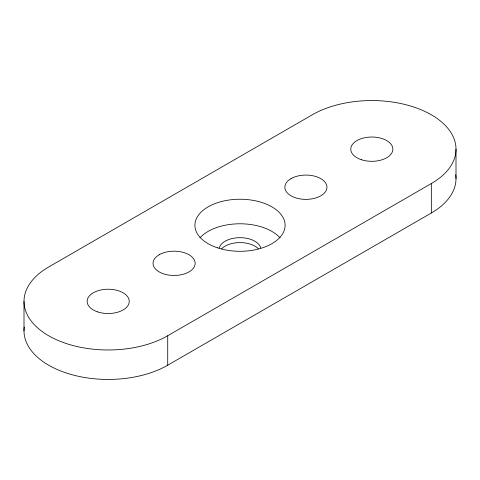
<?xml version="1.0" encoding="UTF-8"?>
<svg xmlns="http://www.w3.org/2000/svg" width="480" height="480" viewBox="0 0 480 480"><rect width="100%" height="100%" fill="white"/><g stroke="black" fill="none" stroke-linecap="round" stroke-linejoin="round"><path stroke-width="0.72" d="M167.718 335.742L431.34 183.54A84.186 48.606 0 0 0 431.34 114.798A84.186 48.606 0 0 0 312.282 114.798L48.66 267.006A84.186 48.606 0 0 0 48.66 335.742A84.186 48.606 0 0 0 167.718 335.742L167.718 365.202A84.186 48.606 0 0 1 72.942 374.97A84.186 48.606 0 0 1 24.258 327.018M167.718 365.202L431.34 212.994A84.186 48.606 0 0 0 455.742 174.816M456 149.166L456 178.626M431.34 183.54L431.34 212.994M24 301.374L24 330.834M221.634 248.79A21.048 12.15 0 0 1 233.496 243.174L236.706 242.73A21.048 12.15 0 0 1 252.372 244.902L254.88 246.138A21.048 12.15 0 0 1 258.366 248.79M219.21 247.92A21.048 12.15 0 0 1 233.496 238.266L236.706 237.816A21.048 12.15 0 0 1 252.372 239.988L254.88 241.23A21.048 12.15 0 0 1 260.79 247.92M199.92 237.882A45.102 26.04 0 0 1 240 223.782A45.102 26.04 0 0 1 280.08 237.882M159.21 254.73L157.068 256.182A21.048 12.15 0 0 0 159.21 271.914A21.048 12.15 0 0 0 186.462 273.15L188.976 271.914A21.048 12.15 0 0 0 188.976 254.73A21.048 12.15 0 0 0 159.21 254.73M291.024 178.626L288.882 180.078A21.048 12.15 0 0 0 289.902 195.108A21.048 12.15 0 0 0 315.462 198.048L318.276 197.052A21.048 12.15 0 0 0 320.79 178.626L318.276 177.39A21.048 12.15 0 0 0 291.024 178.626M97.662 311.898A21.048 12.15 0 0 0 129.234 301.374A21.048 12.15 0 0 0 97.662 290.85A21.048 12.15 0 0 0 97.662 311.898M361.29 159.69A21.048 12.15 0 0 0 392.862 149.166A21.048 12.15 0 0 0 361.29 138.648A21.048 12.15 0 0 0 361.29 159.69M217.452 247.818A45.102 26.04 0 0 0 285.102 225.27A45.102 26.04 0 0 0 217.452 202.722A45.102 26.04 0 0 0 217.452 247.818"/></g></svg>
